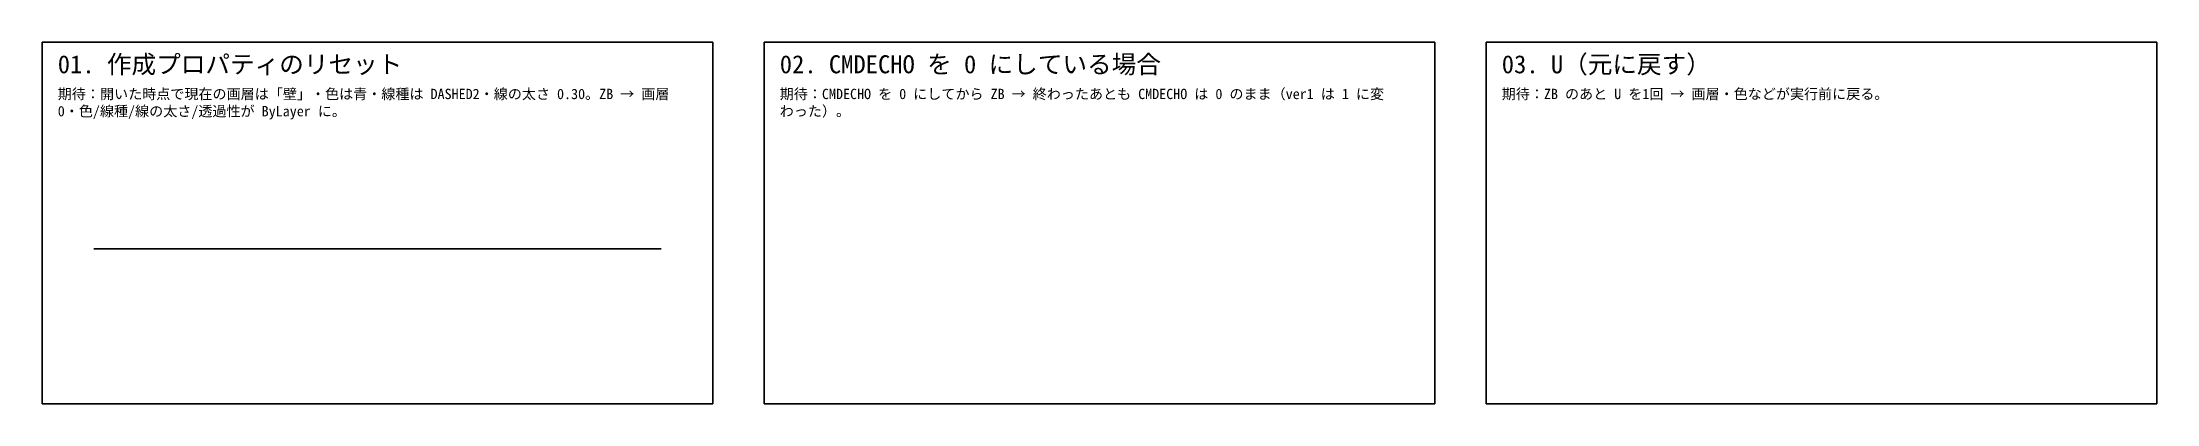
# Model space of a CAD drawing. Header units: millimetres. Extents: x 0 to 410, y -70 to 0.
import ezdxf

# ---------------------------------------------------------------- set-up
doc = ezdxf.new("R2010")
doc.units = ezdxf.units.MM
for name, color, linetype in [('TEST_区画', 9, 'Continuous'), ('TEST_見出し', 8, 'Continuous'), ('壁', 1, 'Continuous')]:
    doc.layers.add(name, color=color, linetype=linetype)
doc.styles.add('TEST_JP', font='msgothic.ttc')

msp = doc.modelspace()

# ---------------------------------------------------------------- linework, layer by layer
at = {"layer": 'TEST_区画'}
for points in [[(0, 0), (130, 0), (130, -70), (0, -70)], [(140, 0), (270, 0), (270, -70), (140, -70)], [(280, 0), (410, 0), (410, -70), (280, -70)]]:
    msp.add_lwpolyline(points, close=True, dxfattribs=at)
at = {"layer": '壁'}
msp.add_line((10, -40), (120, -40), dxfattribs=at)

# ---------------------------------------------------------------- texts
at = {"layer": 'TEST_見出し', "style": 'TEST_JP'}
for s, p in [('01. 作成プロパティのリセット', (3, -6)), ('02. CMDECHO を 0 にしている場合', (143, -6)), ('03. U（元に戻す）', (283, -6))]:
    msp.add_text(s, height=3.5, dxfattribs=at).set_placement(p)
at = {"layer": 'TEST_見出し', "char_height": 2, "width": 120, "attachment_point": 1, "style": 'TEST_JP'}
for s, insert in [('期待：開いた時点で現在の画層は「壁」・色は青・線種は DASHED2・線の太さ 0.30。ZB → 画層 0・色/線種/線の太さ/透過性が ByLayer に。', (3, -9)), ('期待：CMDECHO を 0 にしてから ZB → 終わったあとも CMDECHO は 0 のまま（ver1 は 1 に変わった）。', (143, -9)), ('期待：ZB のあと U を1回 → 画層・色などが実行前に戻る。', (283, -9))]:
    msp.add_mtext(s, dxfattribs=dict(at, insert=insert))

doc.saveas('drawing.dxf')
